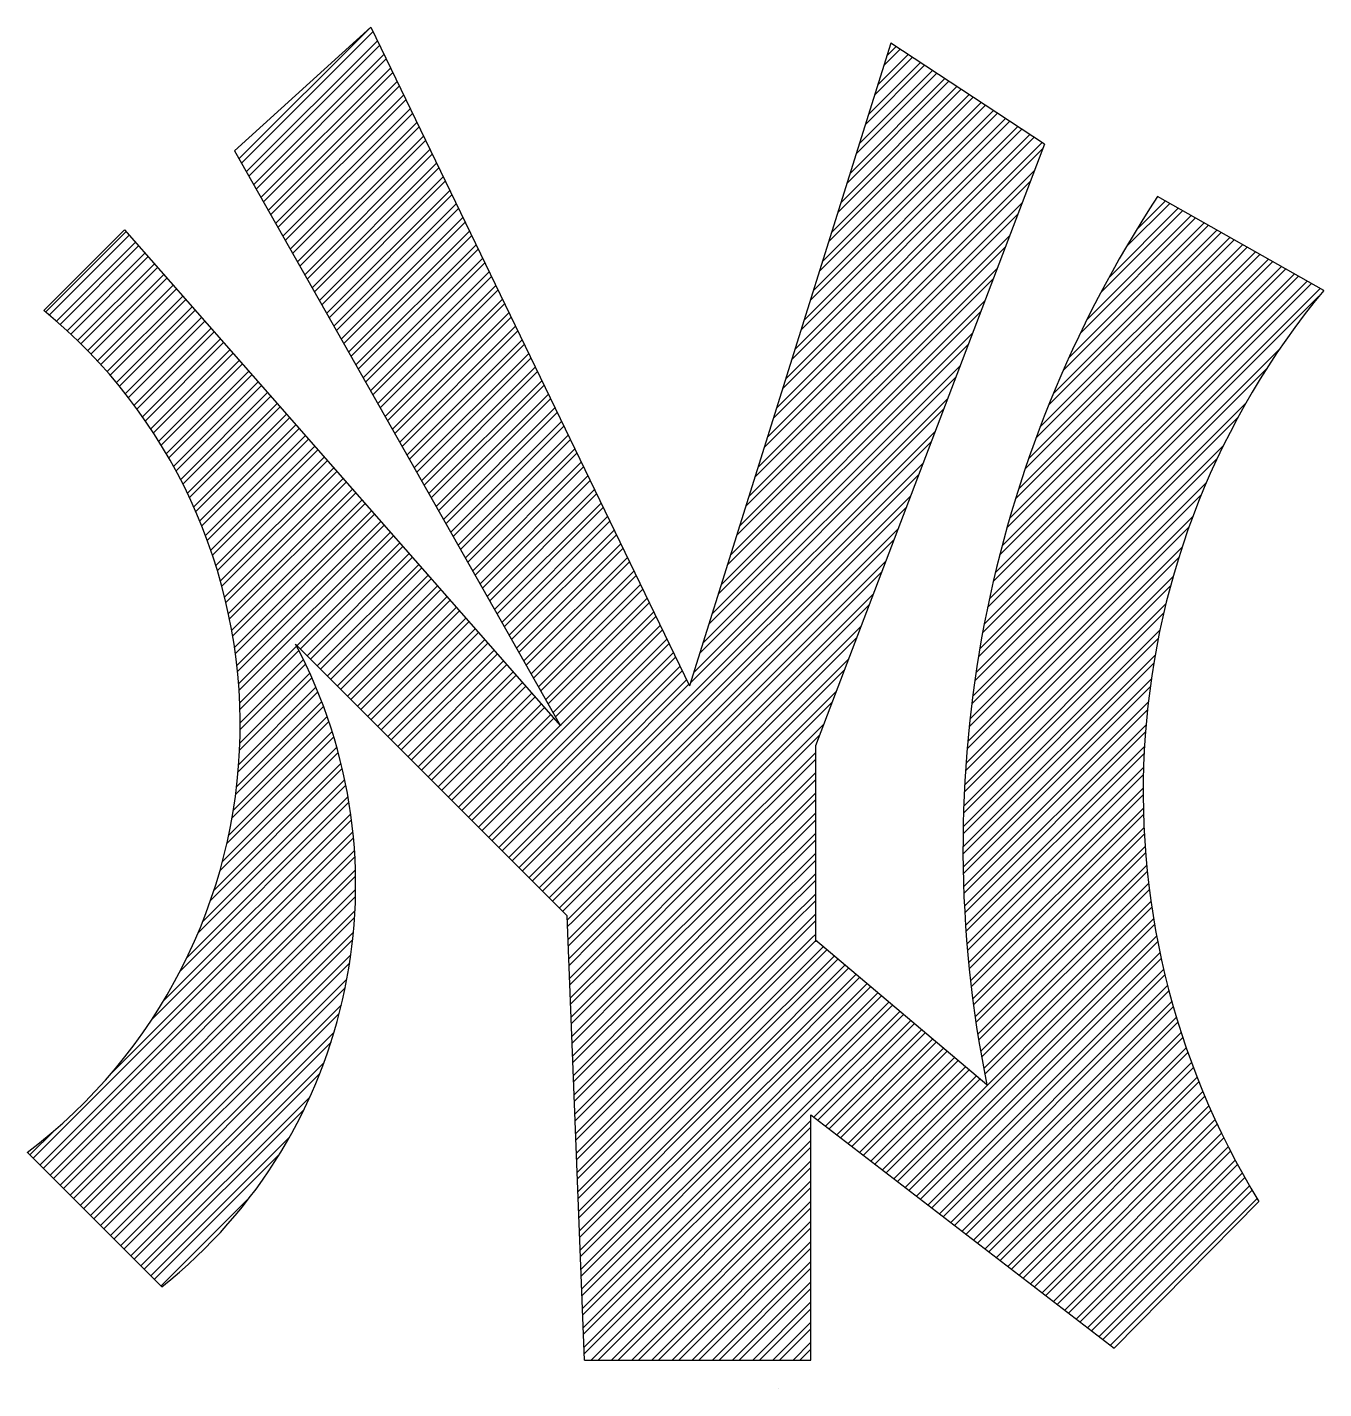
# Model space of a CAD drawing. Header units: inches. Extents: x 12.8 to 46.9, y 1.9 to 37.7.
import ezdxf

# ---------------------------------------------------------------- set-up
doc = ezdxf.new("R2010")
doc.units = ezdxf.units.IN
doc.header["$MEASUREMENT"] = 0

msp = doc.modelspace()

# ---------------------------------------------------------------- hatches: boundary and pattern name
at = {"lineweight": -2}
h = msp.add_hatch(dxfattribs=at)
h.set_pattern_fill('ANSI32', color=0)
h.paths.add_polyline_path([(21.802, 37.713), (18.219, 34.46), (26.793, 19.35), (33.489, 13.711), (33.489, 18.819), (39.516, 34.636), (35.474, 37.295), (30.183, 20.396)])
h.paths.add_polyline_path([(26.793, 19.35), (15.328, 32.388), (13.207, 30.267, -0.486016), (12.772, 8.137), (16.308, 4.601, 0.361739), (19.824, 21.499), (28.309, 13.013), (41.34, 2.992), (45.151, 6.841, -0.320794), (46.854, 30.795), (42.486, 33.261, 0.198047), (38, 9.912)])
h.paths.add_polyline_path([(28.309, 13.013), (26.965, 14.357), (27.422, 2.675), (33.372, 2.675), (33.372, 9.119)])

# ---------------------------------------------------------------- linework, layer by layer
for p, q in [((18.219, 34.46), (21.802, 37.713)), ((21.802, 37.713), (30.183, 20.396)), ((35.474, 37.295), (30.183, 20.396)), ((39.516, 34.636), (35.474, 37.295)), ((18.219, 34.46), (26.793, 19.35)), ((39.516, 34.636), (33.489, 18.819)), ((46.854, 30.795), (42.486, 33.261)), ((13.207, 30.267), (15.328, 32.388)), ((31.133, 23.431), (31.133, 23.431)), ((31.133, 23.431), (31.133, 23.431)), ((31.133, 23.431), (31.133, 23.431)), ((19.824, 21.499), (26.965, 14.357)), ((33.489, 18.819), (33.489, 13.67)), ((27.422, 2.675), (26.965, 14.357)), ((38, 9.912), (33.489, 13.711)), ((33.372, 9.119), (41.34, 2.992)), ((12.772, 8.137), (16.308, 4.601)), ((41.34, 2.992), (45.151, 6.841)), ((27.422, 2.675), (33.372, 2.675)), ((32.511, 1.921), (32.511, 1.921))]:
    msp.add_line(p, q)
at = {"color": 0, "lineweight": -2}
for p, q in [((15.328, 32.388), (26.793, 19.35)), ((27, 19.5), (27, 19.5)), ((27, 19.5), (27, 19.5)), ((27, 19.5), (27, 19.5)), ((27, 19.5), (27, 19.5)), ((33.372, 2.675), (33.372, 9.119)), ((42.579, 8.829), (42.579, 8.829)), ((42.579, 8.829), (42.579, 8.829))]:
    msp.add_line(p, q, dxfattribs=at)
for centre, radius, start, end in [((68.56, 16.146), 31.19, 146.7208, 191.53), ((62.749, 17.627), 20.641, 140.3618, 211.5055), ((4.295, 19.372), 14.075, 307.0344, 50.7163), ((7.916, 15.162), 13.489, 308.472, 28.0201)]:
    msp.add_arc(centre, radius, start, end)

doc.saveas('drawing.dxf')
